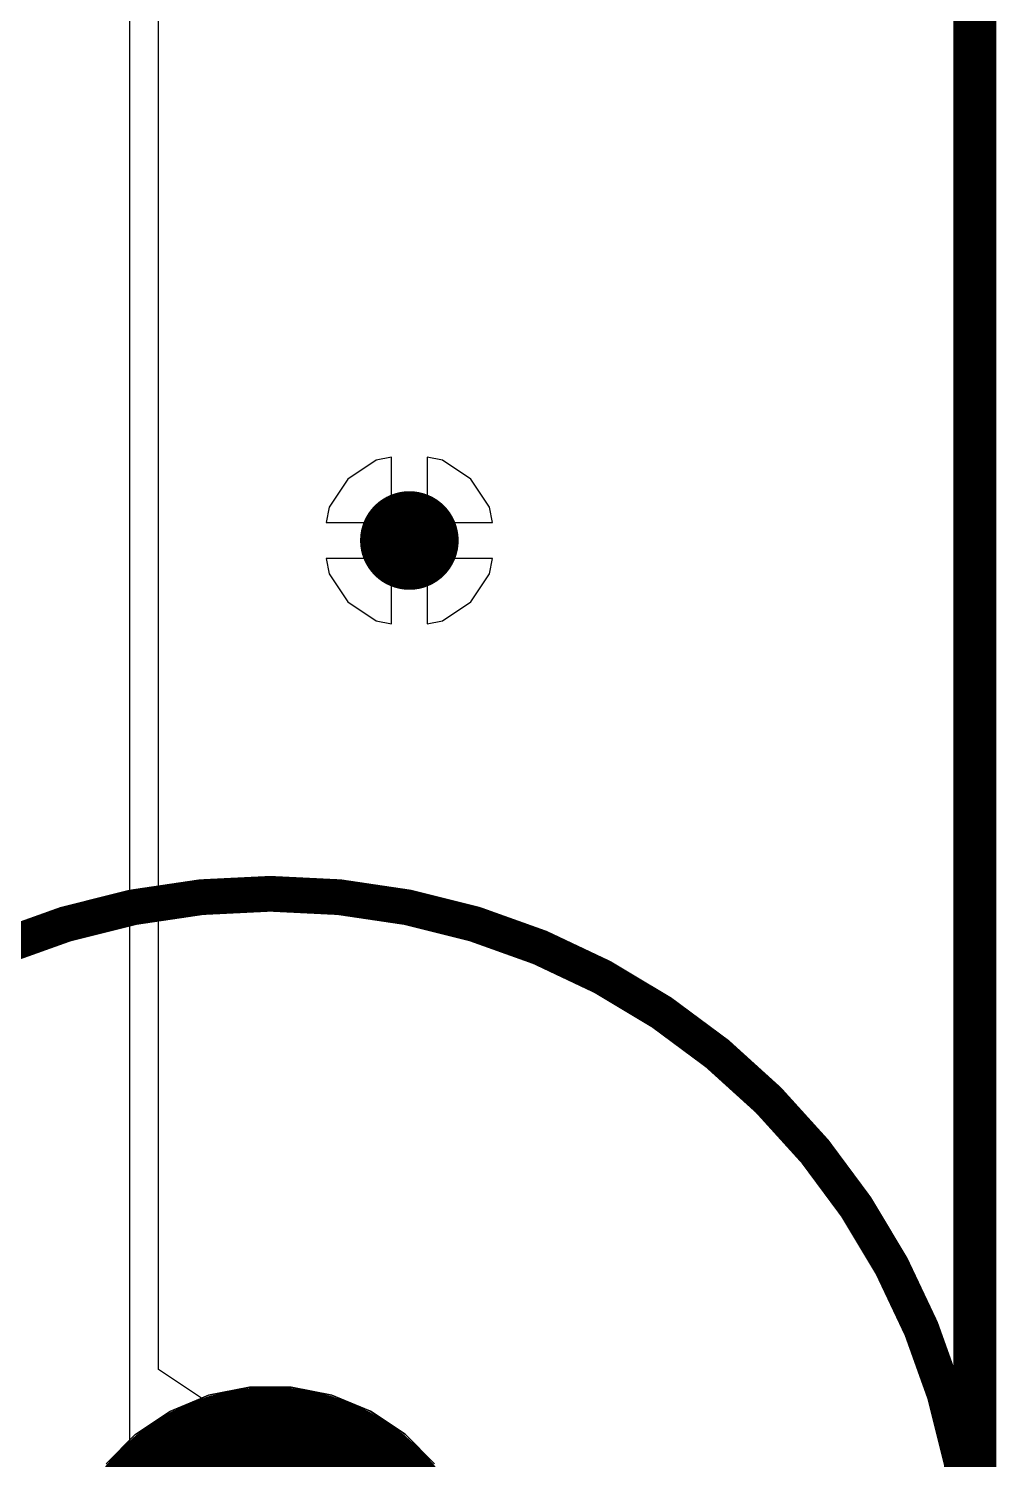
# Model space of a CAD drawing. Header units: millimetres. Extents: x 45 to 209, y 90 to 189.
# Drawn here: x 99.61 to 106.47, y 98.35 to 108.5 of the extents above; entities that cross this region are included whole.
import ezdxf

# ---------------------------------------------------------------- set-up
doc = ezdxf.new("R2010")
doc.units = ezdxf.units.MM
for name, color, linetype in [('BottomLayer', 5, 'Continuous'), ('Mechanical1', 6, 'Continuous'), ('Mechanical3', 76, 'Continuous'), ('MultiLayer', 9, 'Continuous'), ('TopLayer', 1, 'Continuous'), ('TopSolder', 216, 'Continuous'), ('ViaHoleLayer', 16, 'Continuous')]:
    doc.layers.add(name, color=color, linetype=linetype)

# ---------------------------------------------------------------- blocks, each defined once
blk = doc.blocks.new('FIDUCIAL_IPC_7351A_65')
at = {"layer": 'Mechanical3', "const_width": 0.254}
blk.add_lwpolyline([(5.00000016, 0, 1), (-5.00000016, 0, 1)], format="xyb", close=True, dxfattribs=at)
at = {"layer": 'TopLayer'}
for p, q in [((-0.7105142, 1.32928106), (-0.43753278, 1.44235424)), ((-0.43753278, 1.44235424), (-0.14773656, 1.49999954)), ((-0.14773656, 1.49999954), (0, 1.49999954)), ((0, 1.49999954), (0.14773656, 1.499997)), ((0.14773656, 1.499997), (0.43753278, 1.44235424)), ((0.43753278, 1.44235424), (0.7105142, 1.32928106)), ((-0.95619316, 1.1651234), (-0.7105142, 1.32928106)), ((0.7105142, 1.32928106), (0.95619316, 1.1651234)), ((-1.1651234, 0.95619316), (-0.95619316, 1.1651234)), ((0.95619316, 1.1651234), (1.1651234, 0.95619316))]:
    blk.add_line(p, q, dxfattribs=at)
at = {"layer": 'TopSolder', "const_width": 1.49999954}
blk.add_lwpolyline([(-0.75000104, 0, 1), (0.75000104, 0, 1)], format="xyb", close=True, dxfattribs=at)

msp = doc.modelspace()

# ---------------------------------------------------------------- linework, layer by layer
at = {"layer": 'BottomLayer'}
for p, q in [((106.32068144, 188.8723299), (106.32068144, 92.3656014)), ((102.07201328, 105.44128518), (101.87222196, 105.3077904)), ((102.1806821, 105.46290058), (102.07201328, 105.44128518)), ((102.1806821, 104.99933026), (102.1806821, 105.46290058)), ((102.54335092, 105.44128518), (102.4346821, 105.46290058)), ((102.4346821, 105.46290058), (102.4346821, 104.99933026)), ((102.74314224, 105.3077904), (102.54335092, 105.44128518)), ((101.87222196, 105.3077904), (101.73872718, 105.10799908)), ((102.87663702, 105.10799908), (102.74314224, 105.3077904)), ((101.73872718, 105.10799908), (101.71711178, 104.99933026)), ((102.89825242, 104.99933026), (102.87663702, 105.10799908)), ((101.71711178, 104.99933026), (102.1806821, 104.99933026)), ((102.4346821, 104.99933026), (102.89825242, 104.99933026)), ((102.1806821, 104.74533026), (101.71711178, 104.74533026)), ((101.71711178, 104.74533026), (101.73872718, 104.63666144)), ((102.1806821, 104.28175994), (102.1806821, 104.74533026)), ((102.89825242, 104.74533026), (102.4346821, 104.74533026)), ((102.4346821, 104.74533026), (102.4346821, 104.28175994)), ((102.87663702, 104.63666144), (102.89825242, 104.74533026)), ((101.73872718, 104.63666144), (101.87222196, 104.43687012)), ((102.74314224, 104.43687012), (102.87663702, 104.63666144)), ((101.87222196, 104.43687012), (102.07201328, 104.30337534)), ((102.54335092, 104.30337534), (102.74314224, 104.43687012)), ((102.07201328, 104.30337534), (102.1806821, 104.28175994)), ((102.4346821, 104.28175994), (102.54335092, 104.30337534))]:
    msp.add_line(p, q, dxfattribs=at)
at = {"layer": 'BottomLayer', "const_width": 0.3499993}
msp.add_lwpolyline([(102.13268118, 104.87233026, 1), (102.48268302, 104.87233026, 1)], format="xyb", close=True, dxfattribs=at)
at = {"layer": 'Mechanical1', "const_width": 0.3048}
msp.add_lwpolyline([(106.32068144, 92.37232986), (106.32068144, 188.8723299)], dxfattribs=at)
at = {"layer": 'MultiLayer', "const_width": 0.3499993}
msp.add_lwpolyline([(102.13268118, 104.87233026, 1), (102.48268302, 104.87233026, 1)], format="xyb", close=True, dxfattribs=at)
at = {"layer": 'TopLayer'}
for p, q in [((106.32068144, 117.3656022), (106.32068144, 92.3656014)), ((100.32068074, 116.36560166), (100.32068074, 98.48691758)), ((100.52786092, 98.99070372), (100.52786092, 116.36560166)), ((102.07201328, 105.44128518), (101.87222196, 105.3077904)), ((102.1806821, 105.46290058), (102.07201328, 105.44128518)), ((102.1806821, 104.99933026), (102.1806821, 105.46290058)), ((102.54335092, 105.44128518), (102.4346821, 105.46290058)), ((102.4346821, 105.46290058), (102.4346821, 104.99933026)), ((102.74314224, 105.3077904), (102.54335092, 105.44128518)), ((101.87222196, 105.3077904), (101.73872718, 105.10799908)), ((102.87663702, 105.10799908), (102.74314224, 105.3077904)), ((101.73872718, 105.10799908), (101.71711178, 104.99933026)), ((102.89825242, 104.99933026), (102.87663702, 105.10799908)), ((101.71711178, 104.99933026), (102.1806821, 104.99933026)), ((102.4346821, 104.99933026), (102.89825242, 104.99933026)), ((102.1806821, 104.74533026), (101.71711178, 104.74533026)), ((101.71711178, 104.74533026), (101.73872718, 104.63666144)), ((102.1806821, 104.28175994), (102.1806821, 104.74533026)), ((102.89825242, 104.74533026), (102.4346821, 104.74533026)), ((102.4346821, 104.74533026), (102.4346821, 104.28175994)), ((102.87663702, 104.63666144), (102.89825242, 104.74533026)), ((101.73872718, 104.63666144), (101.87222196, 104.43687012)), ((102.74314224, 104.43687012), (102.87663702, 104.63666144)), ((101.87222196, 104.43687012), (102.07201328, 104.30337534)), ((102.54335092, 104.30337534), (102.74314224, 104.43687012)), ((102.07201328, 104.30337534), (102.1806821, 104.28175994)), ((102.4346821, 104.28175994), (102.54335092, 104.30337534)), ((100.83266346, 98.78704397999999), (100.52786092, 98.99070372)), ((100.8831485, 98.80795579999999), (100.83266346, 98.78704397999999)), ((101.17294472, 98.86560109999999), (100.8831485, 98.80795579999999)), ((101.32068128, 98.86560109999999), (101.17294472, 98.86560109999999)), ((101.46841784, 98.86559856), (101.32068128, 98.86560109999999)), ((101.75821406, 98.80795579999999), (101.46841784, 98.86559856)), ((102.03119548, 98.69488262), (101.75821406, 98.80795579999999)), ((102.27687444, 98.53072495999999), (102.03119548, 98.69488262)), ((100.32068074, 98.48691758), (100.15555788, 98.32179472)), ((102.48580468, 98.32179472), (102.27687444, 98.53072495999999))]:
    msp.add_line(p, q, dxfattribs=at)
at = {"layer": 'TopLayer', "const_width": 0.3499993}
msp.add_lwpolyline([(102.13268118, 104.87233026, 1), (102.48268302, 104.87233026, 1)], format="xyb", close=True, dxfattribs=at)
at = {"layer": 'ViaHoleLayer', "const_width": 0.17499838}
msp.add_lwpolyline([(102.22018164, 104.87233026, 1), (102.39518256, 104.87233026, 1)], format="xyb", close=True, dxfattribs=at)

# ---------------------------------------------------------------- block references
msp.add_blockref('FIDUCIAL_IPC_7351A_65', (101.32068128, 97.36560155999999))

doc.saveas('drawing.dxf')
